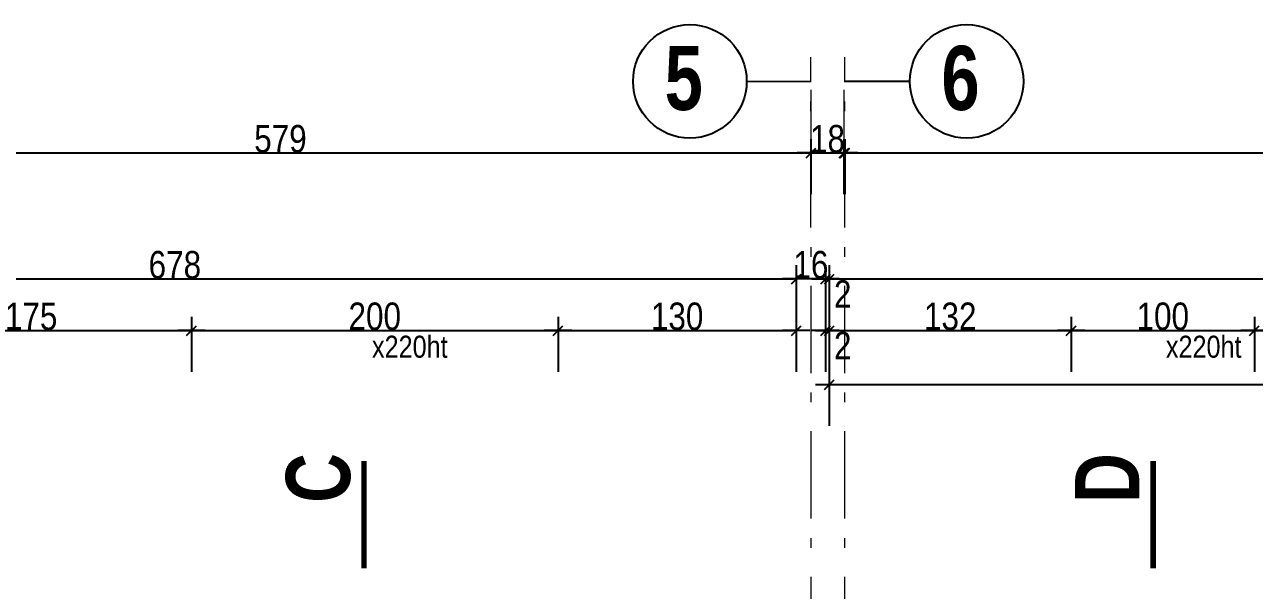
# Model space of a CAD drawing. Header units: centimetres. Extents: x -31 to 9059, y 2319 to 6519.
# Drawn here: x 5771 to 6442, y 5216 to 5525 of the extents above; entities that cross this region are included whole.
import ezdxf
from ezdxf.enums import TextEntityAlignment as Align

# ---------------------------------------------------------------- set-up
doc = ezdxf.new("R2010")
doc.units = ezdxf.units.CM
doc.header["$LTSCALE"] = 12.7
doc.header["$PDMODE"] = 1
doc.header["$PDSIZE"] = -2
doc.linetypes.add('Style de ligne -6', pattern=[2.08328, 1.25, -0.41656, 0.13886, -0.27786])
doc.linetypes.add('TIRETPTX2', pattern=[50.8, 25.4, -12.7, 0, -12.7])
for name, color, linetype in [('01_cote_gen', 4, 'Continuous'), ('01_texte', 230, 'Continuous'), ('AA_COTES', 2, 'Continuous')]:
    doc.layers.add(name, color=color, linetype=linetype)
doc.layers.add('01_tram_axes', color=2, linetype='TIRETPTX2', lineweight=9)
doc.layers.add('B Général', color=7, linetype='Continuous', lineweight=5)
doc.styles.add('ARIAL NA', font='ARIALN.TTF')
doc.styles.add('impact', font='impact.ttf')
doc.styles.add('STYLE2', font='ARIALN.TTF')
doc.dimstyles.new('JB50', dxfattribs={"dimscale": 0.1, "dimtxt": 150, "dimasz": 15, "dimexe": 0.1, "dimexo": 0.1, "dimgap": 0.09, "dimtad": 1, "dimdec": 1, "dimdsep": 46, "dimtxsty": 'STYLE2', "dimblk1": 'BOND_G', "dimblk2": 'BOND_D', "dimsah": 1, "dimcen": 1.5, "dimdle": 0.01, "dimse1": 1, "dimse2": 1, "dimclrd": 4, "dimclre": 2, "dimclrt": 6, "dimazin": 2, "dimtfac": 2.333333, "dimtdec": 1, "dimtix": 1, "dimtmove": 2, "dimatfit": 3, "dimldrblk": 'BOND_G', "dimfxl": 1, "dimtolj": 1, "dimtzin": 0, "dimarcsym": 0})

# ---------------------------------------------------------------- blocks, each defined once
blk = doc.blocks.new('BOND_G')
at = {"layer": 'AA_COTES', "color": 0}
for p, q in [((0, -5), (0, 15)), ((5, 0), (-5, 0)), ((1.77, 1.77), (-1.77, -1.77))]:
    blk.add_line(p, q, dxfattribs=at)
blk = doc.blocks.new('BOND_D')
at = {"layer": 'AA_COTES', "color": 0}
for p, q in [((0, 5), (0, -15)), ((5, 0), (-5, 0)), ((-1.77, -1.77), (1.77, 1.77))]:
    blk.add_line(p, q, dxfattribs=at)
blk = doc.blocks.new('*D1107')
at = {"layer": '01_cote_gen', "color": 4, "lineweight": -2, "transparency": 16777216}
blk.add_line((6343.47, 5357.75), (6440.47, 5357.75), dxfattribs=at)
at = {"layer": 'Defpoints', "color": 0, "transparency": 16777216}
for p in [(6441.97, 5357.75), (6341.97, 4909.41), (6441.97, 4909.41)]:
    blk.add_point(p, dxfattribs=at)
at = {"layer": '01_cote_gen', "color": 4, "lineweight": -2, "transparency": 16777216, "xscale": 1.5, "yscale": 1.5, "zscale": 1.5, "rotation": 180}
blk.add_blockref('BOND_G', (6341.97, 5357.75), dxfattribs=at)
at = {"layer": '01_cote_gen', "color": 4, "lineweight": -2, "transparency": 16777216, "xscale": 1.5, "yscale": 1.5, "zscale": 1.5}
blk.add_blockref('BOND_D', (6441.97, 5357.75), dxfattribs=at)
at = {"layer": '01_cote_gen', "color": 6, "transparency": 16777216, "insert": (6391.97, 5365.42), "char_height": 15, "attachment_point": 5, "style": 'STYLE2'}
blk.add_mtext('\\A1;100', dxfattribs=at)
blk = doc.blocks.new('*D1108')
at = {"layer": '01_cote_gen', "color": 4, "lineweight": -2, "transparency": 16777216}
blk.add_line((6443.47, 5357.75), (6710.47, 5357.75), dxfattribs=at)
at = {"layer": 'Defpoints', "color": 0, "transparency": 16777216}
for p in [(6711.97, 5357.75), (6441.97, 4909.41), (6711.97, 4909.41)]:
    blk.add_point(p, dxfattribs=at)
at = {"layer": '01_cote_gen', "color": 4, "lineweight": -2, "transparency": 16777216, "xscale": 1.5, "yscale": 1.5, "zscale": 1.5, "rotation": 180}
blk.add_blockref('BOND_G', (6441.97, 5357.75), dxfattribs=at)
at = {"layer": '01_cote_gen', "color": 4, "lineweight": -2, "transparency": 16777216, "xscale": 1.5, "yscale": 1.5, "zscale": 1.5}
blk.add_blockref('BOND_D', (6711.97, 5357.75), dxfattribs=at)
at = {"layer": '01_cote_gen', "color": 6, "transparency": 16777216, "insert": (6576.97, 5365.42), "char_height": 15, "attachment_point": 5, "style": 'STYLE2'}
blk.add_mtext('\\A1;270', dxfattribs=at)
blk = doc.blocks.new('*D1151')
at = {"layer": '01_cote_gen', "color": 4, "lineweight": -2, "transparency": 16777216}
blk.add_line((5515.46, 5385.88), (6190.46, 5385.88), dxfattribs=at)
at = {"layer": 'Defpoints', "color": 0, "transparency": 16777216}
for p in [(6191.96, 5385.88), (5513.96, 5109.37), (6191.96, 5109.37)]:
    blk.add_point(p, dxfattribs=at)
at = {"layer": '01_cote_gen', "color": 4, "lineweight": -2, "transparency": 16777216, "xscale": 1.5, "yscale": 1.5, "zscale": 1.5, "rotation": 180}
blk.add_blockref('BOND_G', (5513.96, 5385.88), dxfattribs=at)
at = {"layer": '01_cote_gen', "color": 4, "lineweight": -2, "transparency": 16777216, "xscale": 1.5, "yscale": 1.5, "zscale": 1.5}
blk.add_blockref('BOND_D', (6191.96, 5385.88), dxfattribs=at)
at = {"layer": '01_cote_gen', "color": 6, "transparency": 16777216, "insert": (5852.88, 5393.55), "char_height": 15, "attachment_point": 5, "style": 'STYLE2'}
blk.add_mtext('\\A1;678', dxfattribs=at)
blk = doc.blocks.new('*D1154')
at = {"layer": '01_cote_gen', "color": 4, "lineweight": -2, "transparency": 16777216}
blk.add_line((5688.46, 5357.75), (5860.46, 5357.75), dxfattribs=at)
at = {"layer": 'Defpoints', "color": 0, "transparency": 16777216}
for p in [(5861.96, 5357.75), (5686.96, 4909.39), (5861.96, 4909.39)]:
    blk.add_point(p, dxfattribs=at)
at = {"layer": '01_cote_gen', "color": 4, "lineweight": -2, "transparency": 16777216, "xscale": 1.5, "yscale": 1.5, "zscale": 1.5, "rotation": 180}
blk.add_blockref('BOND_G', (5686.96, 5357.75), dxfattribs=at)
at = {"layer": '01_cote_gen', "color": 4, "lineweight": -2, "transparency": 16777216, "xscale": 1.5, "yscale": 1.5, "zscale": 1.5}
blk.add_blockref('BOND_D', (5861.96, 5357.75), dxfattribs=at)
at = {"layer": '01_cote_gen', "color": 6, "transparency": 16777216, "insert": (5774.46, 5365.42), "char_height": 15, "attachment_point": 5, "style": 'STYLE2'}
blk.add_mtext('\\A1;175', dxfattribs=at)
blk = doc.blocks.new('*D1155')
at = {"layer": '01_cote_gen', "color": 4, "lineweight": -2, "transparency": 16777216}
blk.add_line((5863.46, 5357.75), (6060.46, 5357.75), dxfattribs=at)
at = {"layer": 'Defpoints', "color": 0, "transparency": 16777216}
for p in [(6061.96, 5357.75), (5861.96, 4909.39), (6061.96, 4909.39)]:
    blk.add_point(p, dxfattribs=at)
at = {"layer": '01_cote_gen', "color": 4, "lineweight": -2, "transparency": 16777216, "xscale": 1.5, "yscale": 1.5, "zscale": 1.5, "rotation": 180}
blk.add_blockref('BOND_G', (5861.96, 5357.75), dxfattribs=at)
at = {"layer": '01_cote_gen', "color": 4, "lineweight": -2, "transparency": 16777216, "xscale": 1.5, "yscale": 1.5, "zscale": 1.5}
blk.add_blockref('BOND_D', (6061.96, 5357.75), dxfattribs=at)
at = {"layer": '01_cote_gen', "color": 6, "transparency": 16777216, "insert": (5961.96, 5365.42), "char_height": 15, "attachment_point": 5, "style": 'STYLE2'}
blk.add_mtext('\\A1;200', dxfattribs=at)
blk = doc.blocks.new('*D1156')
at = {"layer": '01_cote_gen', "color": 4, "lineweight": -2, "transparency": 16777216}
blk.add_line((6063.46, 5357.75), (6190.46, 5357.75), dxfattribs=at)
at = {"layer": 'Defpoints', "color": 0, "transparency": 16777216}
for p in [(6191.96, 5357.75), (6191.96, 5109.39), (6061.96, 4909.39)]:
    blk.add_point(p, dxfattribs=at)
at = {"layer": '01_cote_gen', "color": 4, "lineweight": -2, "transparency": 16777216, "xscale": 1.5, "yscale": 1.5, "zscale": 1.5, "rotation": 180}
blk.add_blockref('BOND_G', (6061.96, 5357.75), dxfattribs=at)
at = {"layer": '01_cote_gen', "color": 4, "lineweight": -2, "transparency": 16777216, "xscale": 1.5, "yscale": 1.5, "zscale": 1.5}
blk.add_blockref('BOND_D', (6191.96, 5357.75), dxfattribs=at)
at = {"layer": '01_cote_gen', "color": 6, "transparency": 16777216, "insert": (6126.96, 5365.42), "char_height": 15, "attachment_point": 5, "style": 'STYLE2'}
blk.add_mtext('\\A1;130', dxfattribs=at)
blk = doc.blocks.new('*D1477')
at = {"layer": '01_cote_gen', "color": 4, "lineweight": -2, "transparency": 16777216}
for p, q in [((6190.46, 5385.88), (6188.96, 5385.88)), ((6207.96, 5385.88), (6191.96, 5385.88)), ((6209.46, 5385.88), (6210.96, 5385.88))]:
    blk.add_line(p, q, dxfattribs=at)
at = {"layer": 'Defpoints', "color": 0, "transparency": 16777216}
for p in [(6191.96, 5385.88), (6191.96, 5376.07), (6207.96, 5376.07)]:
    blk.add_point(p, dxfattribs=at)
at = {"layer": '01_cote_gen', "color": 4, "lineweight": -2, "transparency": 16777216, "xscale": 1.5, "yscale": 1.5, "zscale": 1.5}
blk.add_blockref('BOND_D', (6191.96, 5385.88), dxfattribs=at)
at = {"layer": '01_cote_gen', "color": 4, "lineweight": -2, "transparency": 16777216, "xscale": 1.5, "yscale": 1.5, "zscale": 1.5, "rotation": 180}
blk.add_blockref('BOND_G', (6207.96, 5385.88), dxfattribs=at)
at = {"layer": '01_cote_gen', "color": 6, "transparency": 16777216, "insert": (6199.96, 5393.55), "char_height": 15, "attachment_point": 5, "style": 'STYLE2'}
blk.add_mtext('\\A1;16', dxfattribs=at)
blk = doc.blocks.new('*D1478')
at = {"layer": '01_cote_gen', "color": 4, "lineweight": -2, "transparency": 16777216}
for p, q in [((6206.46, 5385.88), (6204.96, 5385.88)), ((6209.96, 5385.88), (6207.96, 5385.88)), ((6211.46, 5385.88), (6212.96, 5385.88))]:
    blk.add_line(p, q, dxfattribs=at)
at = {"layer": 'Defpoints', "color": 0, "transparency": 16777216}
for p in [(6207.96, 5392.19), (6209.96, 5392.19), (6207.96, 5385.88)]:
    blk.add_point(p, dxfattribs=at)
at = {"layer": '01_cote_gen', "color": 4, "lineweight": -2, "transparency": 16777216, "xscale": 1.5, "yscale": 1.5, "zscale": 1.5}
blk.add_blockref('BOND_D', (6207.96, 5385.88), dxfattribs=at)
at = {"layer": '01_cote_gen', "color": 4, "lineweight": -2, "transparency": 16777216, "xscale": 1.5, "yscale": 1.5, "zscale": 1.5, "rotation": 180}
blk.add_blockref('BOND_G', (6209.96, 5385.88), dxfattribs=at)
at = {"layer": '01_cote_gen', "color": 6, "transparency": 16777216, "insert": (6217.32, 5377.69), "char_height": 15, "attachment_point": 5, "style": 'STYLE2'}
blk.add_mtext('\\A1;2', dxfattribs=at)
blk = doc.blocks.new('*D1479')
at = {"layer": '01_cote_gen', "color": 4, "lineweight": -2, "transparency": 16777216}
blk.add_line((6211.46, 5385.88), (7629.47, 5385.88), dxfattribs=at)
at = {"layer": 'Defpoints', "color": 0, "transparency": 16777216}
for p in [(7630.97, 5385.88), (6209.96, 5363.38), (7630.97, 5335.15)]:
    blk.add_point(p, dxfattribs=at)
at = {"layer": '01_cote_gen', "color": 4, "lineweight": -2, "transparency": 16777216, "xscale": 1.5, "yscale": 1.5, "zscale": 1.5, "rotation": 180}
blk.add_blockref('BOND_G', (6209.96, 5385.88), dxfattribs=at)
at = {"layer": '01_cote_gen', "color": 4, "lineweight": -2, "transparency": 16777216, "xscale": 1.5, "yscale": 1.5, "zscale": 1.5}
blk.add_blockref('BOND_D', (7630.97, 5385.88), dxfattribs=at)
at = {"layer": '01_cote_gen', "color": 6, "transparency": 16777216, "insert": (6920.47, 5393.42), "char_height": 15, "attachment_point": 5, "style": 'STYLE2'}
blk.add_mtext('\\A1;1421', dxfattribs=at)
blk = doc.blocks.new('*D1480')
at = {"layer": '01_cote_gen', "color": 4, "lineweight": -2, "transparency": 16777216}
blk.add_line((6211.46, 5357.75), (6340.47, 5357.75), dxfattribs=at)
at = {"layer": 'Defpoints', "color": 0, "transparency": 16777216}
for p in [(6209.96, 5363.38), (6341.97, 5357.75), (6341.97, 5346.06)]:
    blk.add_point(p, dxfattribs=at)
at = {"layer": '01_cote_gen', "color": 4, "lineweight": -2, "transparency": 16777216, "xscale": 1.5, "yscale": 1.5, "zscale": 1.5, "rotation": 180}
blk.add_blockref('BOND_G', (6209.96, 5357.75), dxfattribs=at)
at = {"layer": '01_cote_gen', "color": 4, "lineweight": -2, "transparency": 16777216, "xscale": 1.5, "yscale": 1.5, "zscale": 1.5}
blk.add_blockref('BOND_D', (6341.97, 5357.75), dxfattribs=at)
at = {"layer": '01_cote_gen', "color": 6, "transparency": 16777216, "insert": (6275.97, 5365.42), "char_height": 15, "attachment_point": 5, "style": 'STYLE2'}
blk.add_mtext('\\A1;132', dxfattribs=at)
blk = doc.blocks.new('*D1481')
at = {"layer": '01_cote_gen', "color": 4, "lineweight": -2, "transparency": 16777216}
for p, q in [((6206.46, 5357.75), (6204.96, 5357.75)), ((6209.96, 5357.75), (6207.96, 5357.75)), ((6211.46, 5357.75), (6212.96, 5357.75))]:
    blk.add_line(p, q, dxfattribs=at)
at = {"layer": 'Defpoints', "color": 0, "transparency": 16777216}
for p in [(6207.96, 5364.05), (6209.96, 5364.05), (6207.96, 5357.75)]:
    blk.add_point(p, dxfattribs=at)
at = {"layer": '01_cote_gen', "color": 4, "lineweight": -2, "transparency": 16777216, "xscale": 1.5, "yscale": 1.5, "zscale": 1.5}
blk.add_blockref('BOND_D', (6207.96, 5357.75), dxfattribs=at)
at = {"layer": '01_cote_gen', "color": 4, "lineweight": -2, "transparency": 16777216, "xscale": 1.5, "yscale": 1.5, "zscale": 1.5, "rotation": 180}
blk.add_blockref('BOND_G', (6209.96, 5357.75), dxfattribs=at)
at = {"layer": '01_cote_gen', "color": 6, "transparency": 16777216, "insert": (6217.32, 5349.55), "char_height": 15, "attachment_point": 5, "style": 'STYLE2'}
blk.add_mtext('\\A1;2', dxfattribs=at)
blk = doc.blocks.new('*D1990')
at = {"layer": '01_cote_gen', "color": 4, "lineweight": -2, "transparency": 16777216}
blk.add_line((6211.46, 5328.28), (6710.47, 5328.28), dxfattribs=at)
at = {"layer": 'Defpoints', "color": 0, "transparency": 16777216}
for p in [(6209.96, 5335.25), (6711.97, 5335.25), (6711.97, 5328.28)]:
    blk.add_point(p, dxfattribs=at)
at = {"layer": '01_cote_gen', "color": 4, "lineweight": -2, "transparency": 16777216, "xscale": 1.5, "yscale": 1.5, "zscale": 1.5, "rotation": 180}
blk.add_blockref('BOND_G', (6209.96, 5328.28), dxfattribs=at)
at = {"layer": '01_cote_gen', "color": 4, "lineweight": -2, "transparency": 16777216, "xscale": 1.5, "yscale": 1.5, "zscale": 1.5}
blk.add_blockref('BOND_D', (6711.97, 5328.28), dxfattribs=at)
at = {"layer": '01_cote_gen', "color": 6, "transparency": 16777216, "insert": (6460.97, 5335.94), "char_height": 15, "attachment_point": 5, "style": 'STYLE2'}
blk.add_mtext('\\A1;502', dxfattribs=at)
blk = doc.blocks.new('*D2032')
at = {"layer": '01_cote_gen', "color": 4, "lineweight": -2, "transparency": 16777216}
blk.add_line((6220, 5454.61), (6796, 5454.61), dxfattribs=at)
at = {"layer": 'Defpoints', "color": 0, "transparency": 16777216}
for p in [(6797.5, 5454.61), (6218.5, 5368.56), (6797.5, 5368.56)]:
    blk.add_point(p, dxfattribs=at)
at = {"layer": '01_cote_gen', "color": 4, "lineweight": -2, "transparency": 16777216, "xscale": 1.5, "yscale": 1.5, "zscale": 1.5, "rotation": 180}
blk.add_blockref('BOND_G', (6218.5, 5454.61), dxfattribs=at)
at = {"layer": '01_cote_gen', "color": 4, "lineweight": -2, "transparency": 16777216, "xscale": 1.5, "yscale": 1.5, "zscale": 1.5}
blk.add_blockref('BOND_D', (6797.5, 5454.61), dxfattribs=at)
at = {"layer": '01_cote_gen', "color": 6, "transparency": 16777216, "insert": (6508, 5462.28), "char_height": 15, "attachment_point": 5, "style": 'STYLE2'}
blk.add_mtext('\\A1;579', dxfattribs=at)
blk = doc.blocks.new('*D2033')
at = {"layer": '01_cote_gen', "color": 4, "lineweight": -2, "transparency": 16777216}
blk.add_line((6201.51, 5454.61), (6216.51, 5454.61), dxfattribs=at)
at = {"layer": 'Defpoints', "color": 0, "transparency": 16777216}
for p in [(6218.01, 5454.61), (6218.01, 5447.11), (6200.01, 5432.11)]:
    blk.add_point(p, dxfattribs=at)
at = {"layer": '01_cote_gen', "color": 4, "lineweight": -2, "transparency": 16777216, "xscale": 1.5, "yscale": 1.5, "zscale": 1.5, "rotation": 180}
blk.add_blockref('BOND_G', (6200.01, 5454.61), dxfattribs=at)
at = {"layer": '01_cote_gen', "color": 4, "lineweight": -2, "transparency": 16777216, "xscale": 1.5, "yscale": 1.5, "zscale": 1.5}
blk.add_blockref('BOND_D', (6218.01, 5454.61), dxfattribs=at)
at = {"layer": '01_cote_gen', "color": 6, "transparency": 16777216, "insert": (6209.01, 5462.28), "char_height": 15, "attachment_point": 5, "style": 'STYLE2'}
blk.add_mtext('\\A1;18', dxfattribs=at)
blk = doc.blocks.new('*D2035')
at = {"layer": '01_cote_gen', "color": 4, "lineweight": -2, "transparency": 16777216}
blk.add_line((5622.51, 5454.61), (6198.51, 5454.61), dxfattribs=at)
at = {"layer": 'Defpoints', "color": 0, "transparency": 16777216}
for p in [(6200.01, 5454.61), (5621.01, 5349.36), (6200.01, 5349.37)]:
    blk.add_point(p, dxfattribs=at)
at = {"layer": '01_cote_gen', "color": 4, "lineweight": -2, "transparency": 16777216, "xscale": 1.5, "yscale": 1.5, "zscale": 1.5, "rotation": 180}
blk.add_blockref('BOND_G', (5621.01, 5454.61), dxfattribs=at)
at = {"layer": '01_cote_gen', "color": 4, "lineweight": -2, "transparency": 16777216, "xscale": 1.5, "yscale": 1.5, "zscale": 1.5}
blk.add_blockref('BOND_D', (6200.01, 5454.61), dxfattribs=at)
at = {"layer": '01_cote_gen', "color": 6, "transparency": 16777216, "insert": (5910.51, 5462.28), "char_height": 15, "attachment_point": 5, "style": 'STYLE2'}
blk.add_mtext('\\A1;579', dxfattribs=at)

msp = doc.modelspace()

# ---------------------------------------------------------------- linework, layer by layer
at = {"layer": '01_texte'}
for p, q in [((6164.89, 5493.68), (6199.92, 5493.77)), ((6253.96, 5493.68), (6218.5, 5493.68))]:
    msp.add_line(p, q, dxfattribs=at)
at = {"layer": '01_texte', "const_width": 3}
for points in [[(5956.14, 5286.55), (5956.14, 5228.05)], [(6386.76, 5286.55), (6386.76, 5228.05)]]:
    msp.add_lwpolyline(points, dxfattribs=at)
at = {"layer": '01_texte'}
for centre in [(6133.91, 5493.68), (6284.94, 5493.68)]:
    msp.add_circle(centre, 30.98, dxfattribs=at)
at = {"layer": '01_tram_axes', "ltscale": 2}
for p, q in [((6199.94, 5489.03), (6200.01, 5460.49)), ((6217.93, 5489.03), (6218.01, 5460.49))]:
    msp.add_line(p, q, dxfattribs=at)
at = {"layer": 'B Général', "color": 1, "linetype": 'Style de ligne -6', "lineweight": 13, "ltscale": 3, "true_color": 0xff0000}
for p, q in [((6200.04, 3429.56), (6200.01, 5506.83)), ((6218.53, 3429.56), (6218.5, 5506.83))]:
    msp.add_line(p, q, dxfattribs=at)

# ---------------------------------------------------------------- texts
at = {"layer": '01_texte', "style": 'impact'}
for s, p in [('5', (6130.57, 5495.56)), ('6', (6281.6, 5495.56))]:
    msp.add_text(s, height=35, dxfattribs=at).set_placement(p, align=Align.MIDDLE_CENTER)
at = {"layer": '01_texte', "style": 'ARIAL NA'}
for p in [(5960.46, 5342.92), (6393.67, 5342.92)]:
    msp.add_text('x220ht', height=12, dxfattribs=at).set_placement(p)
at = {"layer": '01_texte', "style": 'impact'}
for s, p in [('C', (5958.99, 5277.3)), ('D', (6389.62, 5277.3))]:
    msp.add_text(s, height=35, rotation=90, dxfattribs=at).set_placement(p, align=Align.BOTTOM_CENTER)

# ---------------------------------------------------------------- dimensions: what is measured, and where the dimension line sits
at = {"layer": '01_cote_gen'}
for base, p1, p2, picture, middle in [((6200.01, 5454.61), (5621.01, 5349.36), (6200.01, 5349.37), '*D2035', (5910.51, 5462.28)), ((6218.01, 5454.61), (6200.01, 5432.11), (6218.01, 5447.11), '*D2033', (6209.01, 5462.28)), ((6797.5, 5454.61), (6218.5, 5368.56), (6797.5, 5368.56), '*D2032', (6508, 5462.28)), ((6191.96, 5385.88), (6207.96, 5376.07), (6191.96, 5376.07), '*D1477', (6199.96, 5393.55)), ((7630.97, 5385.88), (6209.96, 5363.38), (7630.97, 5335.15), '*D1479', (6920.47, 5393.42)), ((5861.96, 5357.75), (5686.96, 4909.39), (5861.96, 4909.39), '*D1154', (5774.46, 5365.42)), ((6061.96, 5357.75), (5861.96, 4909.39), (6061.96, 4909.39), '*D1155', (5961.96, 5365.42)), ((6191.96, 5357.75), (6061.96, 4909.39), (6191.96, 5109.39), '*D1156', (6126.96, 5365.42)), ((6341.97, 5357.75), (6209.96, 5363.38), (6341.97, 5346.06), '*D1480', (6275.97, 5365.42)), ((6441.97, 5357.75), (6341.97, 4909.41), (6441.97, 4909.41), '*D1107', (6391.97, 5365.42)), ((6711.97, 5357.75), (6441.97, 4909.41), (6711.97, 4909.41), '*D1108', (6576.97, 5365.42)), ((6711.97, 5328.28), (6209.96, 5335.25), (6711.97, 5335.25), '*D1990', (6460.97, 5335.94))]:
    dim = msp.add_linear_dim(base=base, p1=p1, p2=p2, dimstyle='JB50', dxfattribs=at)
    dim.commit()
    dim.dimension.update_dxf_attribs({"geometry": picture, "text_midpoint": middle})
for base, p1, p2, picture, middle in [((6191.96, 5385.88), (5513.96, 5109.37), (6191.96, 5109.37), '*D1151', (5852.88, 5393.55)), ((6207.96, 5385.88), (6209.96, 5392.19), (6207.96, 5392.19), '*D1478', (6217.32, 5377.69)), ((6207.96, 5357.75), (6209.96, 5364.05), (6207.96, 5364.05), '*D1481', (6217.32, 5349.55))]:
    dim = msp.add_linear_dim(base=base, p1=p1, p2=p2, dimstyle='JB50', dxfattribs=at)
    dim.commit()
    dim.dimension.update_dxf_attribs({"geometry": picture, "text_midpoint": middle, "dimtype": 160})

doc.saveas('drawing.dxf')
